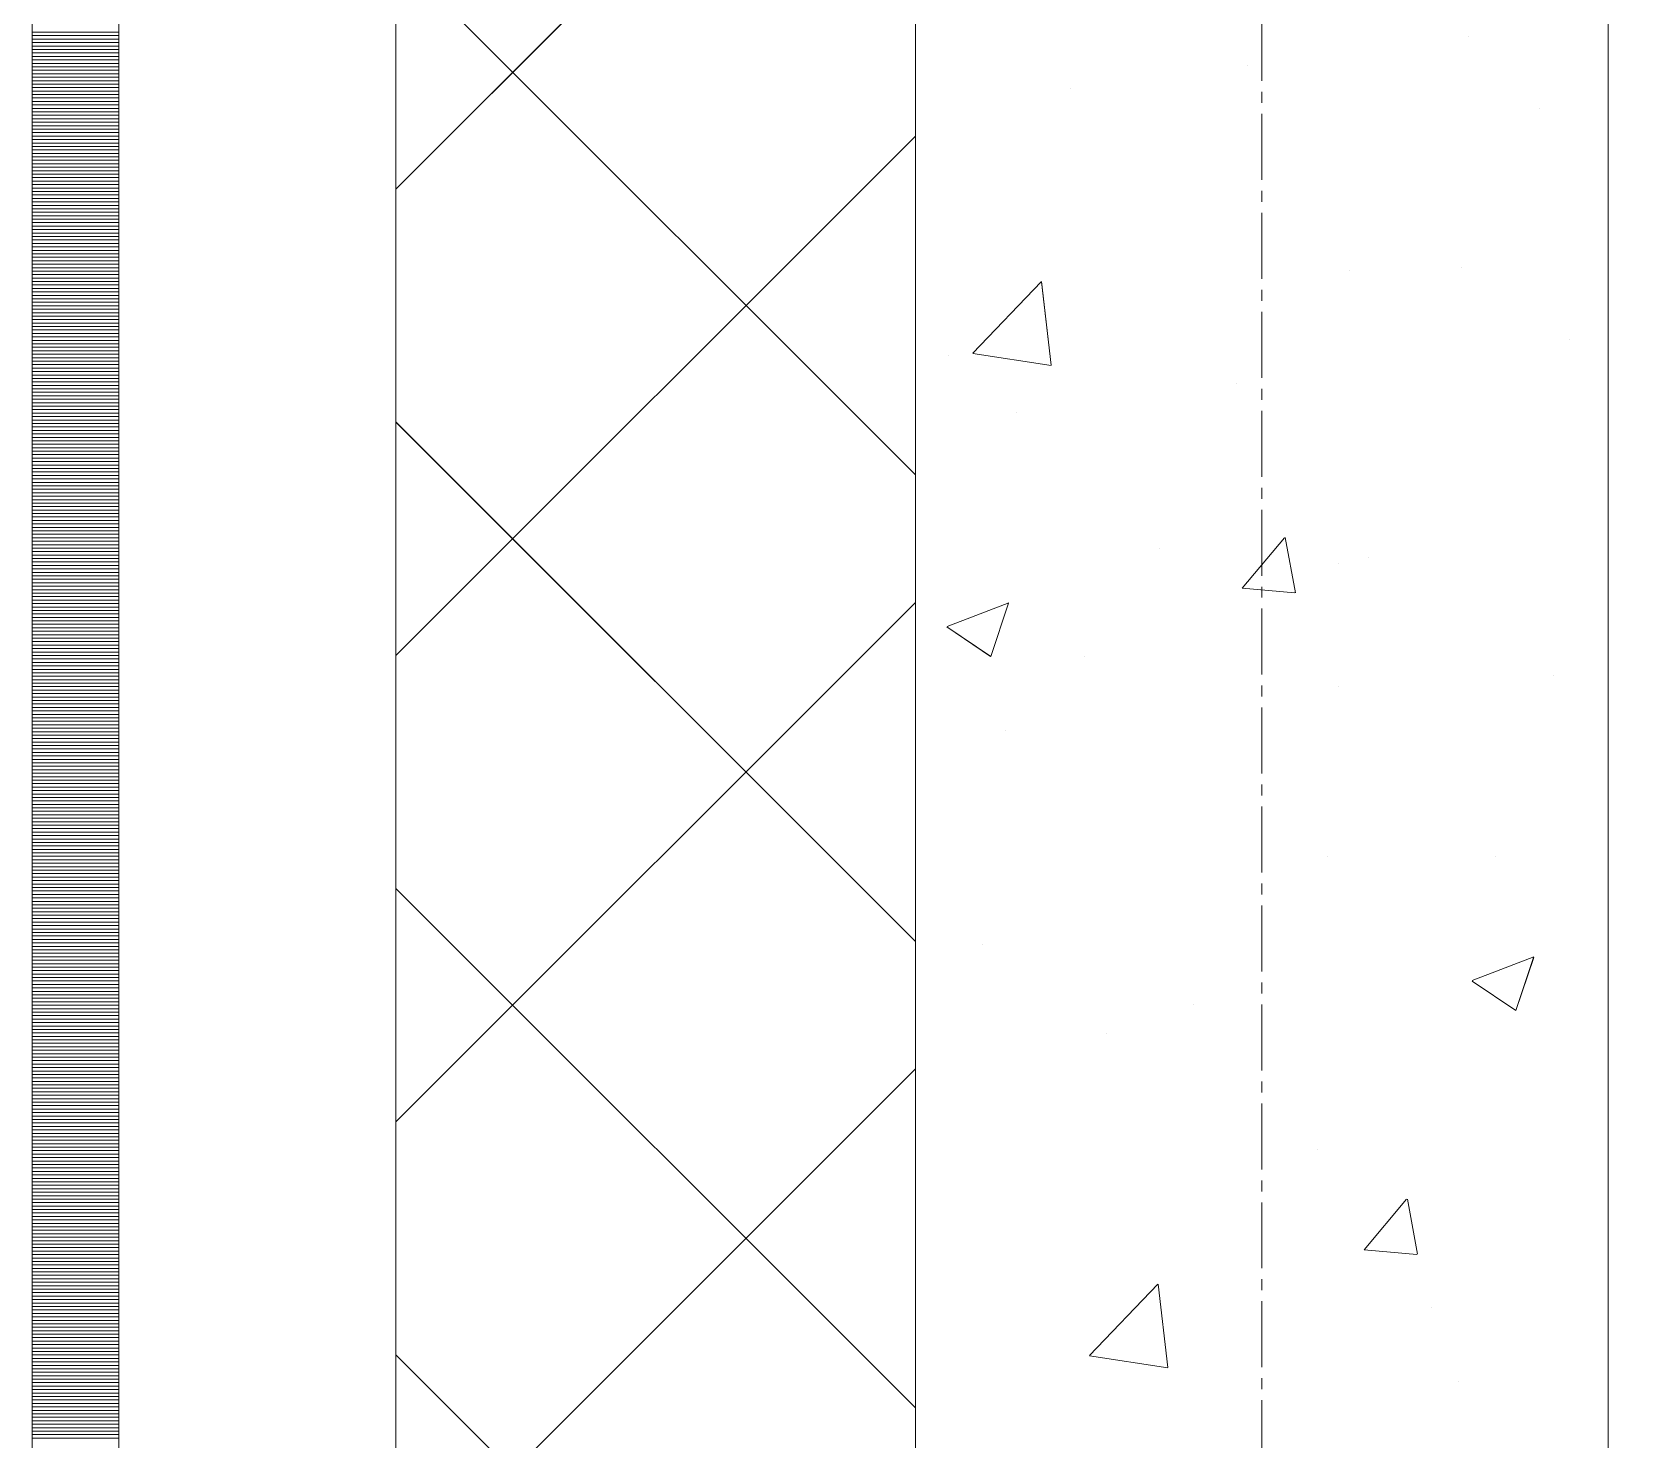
# Model space of a CAD drawing. Header units: millimetres. Extents: x 470010 to 1231400, y -134005 to 421770.
# Drawn here: x 672518.6 to 672983.6, y -42180 to -41773.5 of the extents above; entities that cross this region are included whole.
import ezdxf
from ezdxf.enums import TextEntityAlignment as Align

# ---------------------------------------------------------------- set-up
doc = ezdxf.new("R2010")
doc.units = ezdxf.units.MM
doc.linetypes.add('CENTER2', pattern=[28.575, 19.05, -3.175, 3.175, -3.175])
doc.linetypes.add('DASHED', pattern=[19.05, 12.7, -6.35])
doc.layers.get('Defpoints').update_dxf_attribs({"color": 140})
doc.layers.add('АР_Делит', color=120, linetype='Continuous', lineweight=0, plot=False)
for name, color, linetype, lineweight in [('АР_Стены ПЕНОблок', 52, 'Continuous', 20), ('АР_Тонкая', 254, 'Continuous', 5), ('АР_Утеплитель', 31, 'Continuous', 0), ('АР_Штриховка', 8, 'Continuous', 0)]:
    doc.layers.add(name, color=color, linetype=linetype, lineweight=lineweight)
doc.layers.add('РД_Оси_100', color=7, linetype='Continuous', lineweight=0, true_color=0x525252)
doc.styles.add('style1', font='ARIALN.TTF')

# ---------------------------------------------------------------- blocks, each defined once
blk = doc.blocks.new('СОШ_2200_АР_ОСИ_М100_28.05.24')
at = {"layer": 'АР_Делит', "color": 251, "linetype": 'DASHED', "true_color": 0x636466}
blk.add_lwpolyline([(114955, 135155), (114955, -355), (93595.036, -355), (93595.036, 13855), (94145, 13855), (94145, 68320), (66055, 68320), (66055, 13857.73), (83455, 13857.73), (83455, -355), (45245, -355), (45245, 13145), (44695, 13145), (44695, 26755), (45245, 26755), (45245, 68320), (20455, 68320), (20455, 26755), (27955, 26755), (27955, 13145), (-355, 13145), (-355, 100855)], dxfattribs=at)
at = {"layer": 'РД_Оси_100', "color": 251, "linetype": 'CENTER2', "true_color": 0x636466}
blk.add_line((0, -6155), (0, 139938.679), dxfattribs=at)
blk = doc.blocks.new('A$C9108343f')
at = {"layer": 'АР_Стены ПЕНОблок', "color": 18, "linetype": 'Continuous', "lineweight": 20, "true_color": 0x000000}
for p, q in [((7054.96, 97555), (7054.96, 21355)), ((7254.96, 21355), (7254.96, 97555))]:
    blk.add_line(p, q, dxfattribs=at)
at = {"layer": 'АР_Тонкая', "color": 18, "linetype": 'Continuous', "lineweight": 5, "true_color": 0x000000}
for p, q in [((6799.96, 97555), (6799.96, 21355)), ((6824.96, 97555), (6824.96, 21355)), ((6824.96, 21355), (6824.96, 97555)), ((6904.96, 21355), (6904.96, 97555))]:
    blk.add_line(p, q, dxfattribs=at)
at = {"layer": 'АР_Утеплитель', "color": 18, "linetype": 'Continuous', "lineweight": 0, "true_color": 0x000000}
for p, q in [((6904.96, 97555), (6904.96, 21355)), ((7054.96, 21355), (7054.96, 97555))]:
    blk.add_line(p, q, dxfattribs=at)
at = {"layer": 'АР_Штриховка', "color": 18, "linetype": 'Continuous', "lineweight": 0, "true_color": 0x000000}
for p, q in [((6904.96, 58547.45), (7054.96, 58697.45)), ((7054.96, 58464.89), (6904.96, 58614.89)), ((6799.96, 58592.75), (6824.96, 58592.75)), ((6799.96, 58591.75), (6824.96, 58591.75)), ((6799.96, 58590.75), (6824.96, 58590.75)), ((7054.97, 58592.15), (7054.97, 58592.15)), ((7214.52, 58591.53), (7214.52, 58591.53)), ((6799.96, 58589.75), (6824.96, 58589.75)), ((6799.96, 58588.75), (6824.96, 58588.75)), ((6799.96, 58587.75), (6824.96, 58587.75)), ((6799.96, 58586.75), (6824.96, 58586.75)), ((6799.96, 58585.75), (6824.96, 58585.75)), ((6799.96, 58584.75), (6824.96, 58584.75)), ((6799.96, 58583.75), (6824.96, 58583.75)), ((6799.96, 58582.75), (6824.96, 58582.75)), ((6799.96, 58581.75), (6824.96, 58581.75)), ((6799.96, 58580.75), (6824.96, 58580.75)), ((7150.93, 58583.16), (7150.93, 58583.16)), ((6799.96, 58579.75), (6824.96, 58579.75)), ((6799.96, 58578.75), (6824.96, 58578.75)), ((6799.96, 58577.75), (6824.96, 58577.75)), ((6799.96, 58576.75), (6824.96, 58576.75)), ((7099.64, 58576.47), (7099.64, 58576.47)), ((6799.96, 58575.75), (6824.96, 58575.75)), ((6799.96, 58574.75), (6824.96, 58574.75)), ((6799.96, 58573.75), (6824.96, 58573.75)), ((6799.96, 58572.75), (6824.96, 58572.75)), ((6799.96, 58571.75), (6824.96, 58571.75)), ((6799.96, 58570.75), (6824.96, 58570.75)), ((6799.96, 58569.75), (6824.96, 58569.75)), ((6799.96, 58568.75), (6824.96, 58568.75)), ((6799.96, 58567.75), (6824.96, 58567.75)), ((6799.96, 58566.75), (6824.96, 58566.75)), ((7235.23, 58570.74), (7235.23, 58570.74)), ((6799.96, 58565.75), (6824.96, 58565.75)), ((6799.96, 58564.75), (6824.96, 58564.75)), ((6799.96, 58563.75), (6824.96, 58563.75)), ((6799.96, 58562.75), (6824.96, 58562.75)), ((6904.96, 58412.75), (7054.96, 58562.75)), ((6799.96, 58561.75), (6824.96, 58561.75)), ((6799.96, 58560.75), (6824.96, 58560.75)), ((6799.96, 58559.75), (6824.96, 58559.75)), ((6799.96, 58558.75), (6824.96, 58558.75)), ((6799.96, 58557.75), (6824.96, 58557.75)), ((6799.96, 58556.75), (6824.96, 58556.75)), ((6799.96, 58555.75), (6824.96, 58555.75)), ((6799.96, 58554.75), (6824.96, 58554.75)), ((6799.96, 58553.75), (6824.96, 58553.75)), ((6799.96, 58552.75), (6824.96, 58552.75)), ((6799.96, 58551.75), (6824.96, 58551.75)), ((6799.96, 58550.75), (6824.96, 58550.75)), ((6799.96, 58549.75), (6824.96, 58549.75)), ((6799.96, 58548.75), (6824.96, 58548.75)), ((6799.96, 58547.75), (6824.96, 58547.75)), ((6799.96, 58546.75), (6824.96, 58546.75)), ((6799.96, 58545.75), (6824.96, 58545.75)), ((6799.96, 58544.75), (6824.96, 58544.75)), ((6799.96, 58543.75), (6824.96, 58543.75)), ((6799.96, 58542.75), (6824.96, 58542.75)), ((6799.96, 58541.75), (6824.96, 58541.75)), ((6799.96, 58540.75), (6824.96, 58540.75)), ((6799.96, 58539.75), (6824.96, 58539.75)), ((6799.96, 58538.75), (6824.96, 58538.75)), ((6799.96, 58537.75), (6824.96, 58537.75)), ((6799.96, 58536.75), (6824.96, 58536.75)), ((6799.96, 58535.75), (6824.96, 58535.75)), ((6799.96, 58534.75), (6824.96, 58534.75)), ((6799.96, 58533.75), (6824.96, 58533.75)), ((6799.96, 58532.75), (6824.96, 58532.75)), ((6799.96, 58531.75), (6824.96, 58531.75)), ((6799.96, 58530.75), (6824.96, 58530.75)), ((6799.96, 58529.75), (6824.96, 58529.75)), ((6799.96, 58528.75), (6824.96, 58528.75)), ((6799.96, 58527.75), (6824.96, 58527.75)), ((6799.96, 58526.75), (6824.96, 58526.75)), ((6799.96, 58525.75), (6824.96, 58525.75)), ((6799.96, 58524.75), (6824.96, 58524.75)), ((6799.96, 58523.75), (6824.96, 58523.75)), ((6799.96, 58522.75), (6824.96, 58522.75)), ((6799.96, 58521.75), (6824.96, 58521.75)), ((6799.96, 58520.75), (6824.96, 58520.75)), ((7071.51, 58500.08), (7091.29, 58520.7)), ((7094.16, 58496.58), (7091.35, 58520.71)), ((7180.17, 58523.85), (7180.17, 58523.85)), ((7212.61, 58524.71), (7212.61, 58524.71)), ((6799.96, 58519.75), (6824.96, 58519.75)), ((6799.96, 58518.75), (6824.96, 58518.75)), ((6799.96, 58517.75), (6824.96, 58517.75)), ((6799.96, 58516.75), (6824.96, 58516.75)), ((6799.96, 58515.75), (6824.96, 58515.75)), ((6799.96, 58514.75), (6824.96, 58514.75)), ((6799.96, 58513.75), (6824.96, 58513.75)), ((6799.96, 58512.75), (6824.96, 58512.75)), ((6799.96, 58511.75), (6824.96, 58511.75)), ((6799.96, 58510.75), (6824.96, 58510.75)), ((6799.96, 58509.75), (6824.96, 58509.75)), ((6799.96, 58508.75), (6824.96, 58508.75)), ((6799.96, 58507.75), (6824.96, 58507.75)), ((6799.96, 58506.75), (6824.96, 58506.75)), ((6799.96, 58505.75), (6824.96, 58505.75)), ((6799.96, 58504.75), (6824.96, 58504.75)), ((6799.96, 58503.75), (6824.96, 58503.75)), ((6799.96, 58502.75), (6824.96, 58502.75)), ((6799.96, 58501.75), (6824.96, 58501.75)), ((7243.89, 58504.01), (7243.89, 58504.01)), ((6799.96, 58500.75), (6824.96, 58500.75)), ((6799.96, 58499.75), (6824.96, 58499.75)), ((6799.96, 58498.75), (6824.96, 58498.75)), ((6799.96, 58497.75), (6824.96, 58497.75)), ((7064.48, 58499.28), (7064.48, 58499.28)), ((7071.55, 58499.98), (7094.14, 58496.48)), ((6799.96, 58496.75), (6824.96, 58496.75)), ((6799.96, 58495.75), (6824.96, 58495.75)), ((6799.96, 58494.75), (6824.96, 58494.75)), ((6799.96, 58493.75), (6824.96, 58493.75)), ((6799.96, 58492.75), (6824.96, 58492.75)), ((6799.96, 58491.75), (6824.96, 58491.75)), ((6799.96, 58490.75), (6824.96, 58490.75)), ((6799.96, 58489.75), (6824.96, 58489.75)), ((6799.96, 58488.75), (6824.96, 58488.75)), ((6799.96, 58487.75), (6824.96, 58487.75)), ((7147.7, 58491.35), (7147.7, 58491.35)), ((6799.96, 58486.75), (6824.96, 58486.75)), ((6799.96, 58485.75), (6824.96, 58485.75)), ((6799.96, 58484.75), (6824.96, 58484.75)), ((6799.96, 58483.75), (6824.96, 58483.75)), ((6799.96, 58482.75), (6824.96, 58482.75)), ((6799.96, 58481.75), (6824.96, 58481.75)), ((6799.96, 58480.75), (6824.96, 58480.75)), ((6799.96, 58479.75), (6824.96, 58479.75)), ((6799.96, 58478.75), (6824.96, 58478.75)), ((7054.96, 58330.18), (6904.96, 58480.18)), ((7084.11, 58482.98), (7084.11, 58482.98)), ((6799.96, 58477.75), (6824.96, 58477.75)), ((6799.96, 58476.75), (6824.96, 58476.75)), ((6799.96, 58475.75), (6824.96, 58475.75)), ((6799.96, 58474.75), (6824.96, 58474.75)), ((6799.96, 58473.75), (6824.96, 58473.75)), ((6799.96, 58472.75), (6824.96, 58472.75)), ((6799.96, 58471.75), (6824.96, 58471.75)), ((6799.96, 58470.75), (6824.96, 58470.75)), ((6799.96, 58469.75), (6824.96, 58469.75)), ((6799.96, 58468.75), (6824.96, 58468.75)), ((6799.96, 58467.75), (6824.96, 58467.75)), ((6799.96, 58466.75), (6824.96, 58466.75)), ((6799.96, 58465.75), (6824.96, 58465.75)), ((6799.96, 58464.75), (6824.96, 58464.75)), ((6799.96, 58463.75), (6824.96, 58463.75)), ((6799.96, 58462.75), (6824.96, 58462.75)), ((6799.96, 58461.75), (6824.96, 58461.75)), ((6799.96, 58460.75), (6824.96, 58460.75)), ((6799.96, 58459.75), (6824.96, 58459.75)), ((6799.96, 58458.75), (6824.96, 58458.75)), ((6799.96, 58457.75), (6824.96, 58457.75)), ((6799.96, 58456.75), (6824.96, 58456.75)), ((6799.96, 58455.75), (6824.96, 58455.75)), ((6799.96, 58454.75), (6824.96, 58454.75)), ((6799.96, 58453.75), (6824.96, 58453.75)), ((6799.96, 58452.75), (6824.96, 58452.75)), ((6799.96, 58451.75), (6824.96, 58451.75)), ((6799.96, 58450.75), (6824.96, 58450.75)), ((6799.96, 58449.75), (6824.96, 58449.75)), ((6799.96, 58448.75), (6824.96, 58448.75)), ((6799.96, 58447.75), (6824.96, 58447.75)), ((6799.96, 58446.75), (6824.96, 58446.75)), ((7149.29, 58432.17), (7161.54, 58446.76)), ((7164.69, 58430.88), (7161.75, 58446.8)), ((6799.96, 58445.75), (6824.96, 58445.75)), ((6799.96, 58444.75), (6824.96, 58444.75)), ((6799.96, 58443.75), (6824.96, 58443.75)), ((6799.96, 58442.75), (6824.96, 58442.75)), ((6799.96, 58441.75), (6824.96, 58441.75)), ((7125.34, 58443.51), (7125.34, 58443.51)), ((6799.96, 58440.75), (6824.96, 58440.75)), ((6799.96, 58439.75), (6824.96, 58439.75)), ((6799.96, 58438.75), (6824.96, 58438.75)), ((6799.96, 58437.75), (6824.96, 58437.75)), ((6799.96, 58436.75), (6824.96, 58436.75)), ((7177.09, 58439.3), (7177.09, 58439.3)), ((7185.76, 58440.95), (7185.76, 58440.95)), ((6799.96, 58435.75), (6824.96, 58435.75)), ((6799.96, 58434.75), (6824.96, 58434.75)), ((6799.96, 58433.75), (6824.96, 58433.75)), ((6799.96, 58432.75), (6824.96, 58432.75)), ((7149.29, 58432.16), (7164.47, 58430.84)), ((6799.96, 58431.75), (6824.96, 58431.75)), ((6799.96, 58430.75), (6824.96, 58430.75)), ((6799.96, 58429.75), (6824.96, 58429.75)), ((6799.96, 58428.75), (6824.96, 58428.75)), ((6799.96, 58427.75), (6824.96, 58427.75)), ((6904.96, 58278.05), (7054.96, 58428.05)), ((7064.11, 58421.15), (7081.89, 58427.98)), ((7076.69, 58412.48), (7081.84, 58427.83)), ((6799.96, 58426.75), (6824.96, 58426.75)), ((6799.96, 58425.75), (6824.96, 58425.75)), ((6799.96, 58424.75), (6824.96, 58424.75)), ((6799.96, 58423.75), (6824.96, 58423.75)), ((6799.96, 58422.75), (6824.96, 58422.75)), ((6799.96, 58421.75), (6824.96, 58421.75)), ((6799.96, 58420.75), (6824.96, 58420.75)), ((6799.96, 58419.75), (6824.96, 58419.75)), ((6799.96, 58418.75), (6824.96, 58418.75)), ((7064.04, 58421.01), (7076.68, 58412.49)), ((6799.96, 58417.75), (6824.96, 58417.75)), ((6799.96, 58416.75), (6824.96, 58416.75)), ((6799.96, 58415.75), (6824.96, 58415.75)), ((6799.96, 58414.75), (6824.96, 58414.75)), ((6799.96, 58413.75), (6824.96, 58413.75)), ((6799.96, 58412.75), (6824.96, 58412.75)), ((6799.96, 58411.75), (6824.96, 58411.75)), ((6799.96, 58410.75), (6824.96, 58410.75)), ((6799.96, 58409.75), (6824.96, 58409.75)), ((6799.96, 58408.75), (6824.96, 58408.75)), ((7103.73, 58412.56), (7103.73, 58412.56)), ((6799.96, 58407.75), (6824.96, 58407.75)), ((6799.96, 58406.75), (6824.96, 58406.75)), ((6799.96, 58405.75), (6824.96, 58405.75)), ((6799.96, 58404.75), (6824.96, 58404.75)), ((7239.32, 58406.83), (7239.32, 58406.83)), ((6799.96, 58403.75), (6824.96, 58403.75)), ((6799.96, 58402.75), (6824.96, 58402.75)), ((6799.96, 58401.75), (6824.96, 58401.75)), ((6799.96, 58400.75), (6824.96, 58400.75)), ((6799.96, 58399.75), (6824.96, 58399.75)), ((7177.07, 58403.83), (7177.07, 58403.83)), ((6799.96, 58398.75), (6824.96, 58398.75)), ((6799.96, 58397.75), (6824.96, 58397.75)), ((6799.96, 58396.75), (6824.96, 58396.75)), ((6799.96, 58395.75), (6824.96, 58395.75)), ((6799.96, 58394.75), (6824.96, 58394.75)), ((6799.96, 58393.75), (6824.96, 58393.75)), ((6799.96, 58392.75), (6824.96, 58392.75)), ((6799.96, 58391.75), (6824.96, 58391.75)), ((6799.96, 58390.75), (6824.96, 58390.75)), ((7080.88, 58391.17), (7080.88, 58391.17)), ((6799.96, 58389.75), (6824.96, 58389.75)), ((6799.96, 58388.75), (6824.96, 58388.75)), ((6799.96, 58387.75), (6824.96, 58387.75)), ((6799.96, 58386.75), (6824.96, 58386.75)), ((6799.96, 58385.75), (6824.96, 58385.75)), ((6799.96, 58384.75), (6824.96, 58384.75)), ((6799.96, 58383.75), (6824.96, 58383.75)), ((6799.96, 58382.75), (6824.96, 58382.75)), ((6799.96, 58381.75), (6824.96, 58381.75)), ((6799.96, 58380.75), (6824.96, 58380.75)), ((6799.96, 58379.75), (6824.96, 58379.75)), ((6799.96, 58378.75), (6824.96, 58378.75)), ((6799.96, 58377.75), (6824.96, 58377.75)), ((6799.96, 58376.75), (6824.96, 58376.75)), ((6799.96, 58375.75), (6824.96, 58375.75)), ((6799.96, 58374.75), (6824.96, 58374.75)), ((6799.96, 58373.75), (6824.96, 58373.75)), ((6799.96, 58372.75), (6824.96, 58372.75)), ((6799.96, 58371.75), (6824.96, 58371.75)), ((6799.96, 58370.75), (6824.96, 58370.75)), ((6799.96, 58369.75), (6824.96, 58369.75)), ((6799.96, 58368.75), (6824.96, 58368.75)), ((6799.96, 58367.75), (6824.96, 58367.75)), ((6799.96, 58366.75), (6824.96, 58366.75)), ((6799.96, 58365.75), (6824.96, 58365.75)), ((6799.96, 58364.75), (6824.96, 58364.75)), ((6799.96, 58363.75), (6824.96, 58363.75)), ((6799.96, 58362.75), (6824.96, 58362.75)), ((6799.96, 58361.75), (6824.96, 58361.75)), ((6799.96, 58360.75), (6824.96, 58360.75)), ((6799.96, 58359.75), (6824.96, 58359.75)), ((6799.96, 58358.75), (6824.96, 58358.75)), ((6799.96, 58357.75), (6824.96, 58357.75)), ((6799.96, 58356.75), (6824.96, 58356.75)), ((6799.96, 58355.75), (6824.96, 58355.75)), ((6799.96, 58354.75), (6824.96, 58354.75)), ((6799.96, 58353.75), (6824.96, 58353.75)), ((7174, 58354.74), (7174, 58354.74)), ((7222.35, 58354.62), (7222.35, 58354.62)), ((6799.96, 58352.75), (6824.96, 58352.75)), ((6799.96, 58351.75), (6824.96, 58351.75)), ((6799.96, 58350.75), (6824.96, 58350.75)), ((6799.96, 58349.75), (6824.96, 58349.75)), ((6799.96, 58348.75), (6824.96, 58348.75)), ((6799.96, 58347.75), (6824.96, 58347.75)), ((6799.96, 58346.75), (6824.96, 58346.75)), ((6799.96, 58345.75), (6824.96, 58345.75)), ((6799.96, 58344.75), (6824.96, 58344.75)), ((6799.96, 58343.75), (6824.96, 58343.75)), ((7054.96, 58195.48), (6904.96, 58345.48)), ((6799.96, 58342.75), (6824.96, 58342.75)), ((6799.96, 58341.75), (6824.96, 58341.75)), ((6799.96, 58340.75), (6824.96, 58340.75)), ((6799.96, 58339.75), (6824.96, 58339.75)), ((6799.96, 58338.75), (6824.96, 58338.75)), ((6799.96, 58337.75), (6824.96, 58337.75)), ((6799.96, 58336.75), (6824.96, 58336.75)), ((6799.96, 58335.75), (6824.96, 58335.75)), ((6799.96, 58334.75), (6824.96, 58334.75)), ((6799.96, 58333.75), (6824.96, 58333.75)), ((6799.96, 58332.75), (6824.96, 58332.75)), ((6799.96, 58331.75), (6824.96, 58331.75)), ((6799.96, 58330.75), (6824.96, 58330.75)), ((6799.96, 58329.75), (6824.96, 58329.75)), ((6799.96, 58328.75), (6824.96, 58328.75)), ((6799.96, 58327.75), (6824.96, 58327.75)), ((6799.96, 58326.75), (6824.96, 58326.75)), ((6799.96, 58325.75), (6824.96, 58325.75)), ((7074.22, 58329.19), (7074.22, 58329.19)), ((7215.72, 58318.88), (7233.51, 58325.71)), ((7228.3, 58310.22), (7233.45, 58325.56)), ((6799.96, 58324.75), (6824.96, 58324.75)), ((6799.96, 58323.75), (6824.96, 58323.75)), ((6799.96, 58322.75), (6824.96, 58322.75)), ((6799.96, 58321.75), (6824.96, 58321.75)), ((6799.96, 58320.75), (6824.96, 58320.75)), ((6799.96, 58319.75), (6824.96, 58319.75)), ((6799.96, 58318.75), (6824.96, 58318.75)), ((6799.96, 58317.75), (6824.96, 58317.75)), ((6799.96, 58316.75), (6824.96, 58316.75)), ((6799.96, 58315.75), (6824.96, 58315.75)), ((7215.66, 58318.74), (7228.29, 58310.22)), ((6799.96, 58314.75), (6824.96, 58314.75)), ((6799.96, 58313.75), (6824.96, 58313.75)), ((6799.96, 58312.75), (6824.96, 58312.75)), ((6799.96, 58311.75), (6824.96, 58311.75)), ((7135.23, 58311.84), (7135.23, 58311.84)), ((6799.96, 58310.75), (6824.96, 58310.75)), ((6799.96, 58309.75), (6824.96, 58309.75)), ((6799.96, 58308.75), (6824.96, 58308.75)), ((6799.96, 58307.75), (6824.96, 58307.75)), ((6799.96, 58306.75), (6824.96, 58306.75)), ((6799.96, 58305.75), (6824.96, 58305.75)), ((6799.96, 58304.75), (6824.96, 58304.75)), ((6799.96, 58303.75), (6824.96, 58303.75)), ((6799.96, 58302.75), (6824.96, 58302.75)), ((6799.96, 58301.75), (6824.96, 58301.75)), ((7110.25, 58303.65), (7110.25, 58303.65)), ((6799.96, 58300.75), (6824.96, 58300.75)), ((6799.96, 58299.75), (6824.96, 58299.75)), ((6799.96, 58298.75), (6824.96, 58298.75)), ((6799.96, 58297.75), (6824.96, 58297.75)), ((6799.96, 58296.75), (6824.96, 58296.75)), ((6799.96, 58295.75), (6824.96, 58295.75)), ((6799.96, 58294.75), (6824.96, 58294.75)), ((6799.96, 58293.75), (6824.96, 58293.75)), ((6799.96, 58292.75), (6824.96, 58292.75)), ((6904.96, 58143.34), (7054.96, 58293.34)), ((6799.96, 58291.75), (6824.96, 58291.75)), ((6799.96, 58290.75), (6824.96, 58290.75)), ((6799.96, 58289.75), (6824.96, 58289.75)), ((6799.96, 58288.75), (6824.96, 58288.75)), ((6799.96, 58287.75), (6824.96, 58287.75)), ((6799.96, 58286.75), (6824.96, 58286.75)), ((6799.96, 58285.75), (6824.96, 58285.75)), ((6799.96, 58284.75), (6824.96, 58284.75)), ((6799.96, 58283.75), (6824.96, 58283.75)), ((6799.96, 58282.75), (6824.96, 58282.75)), ((6799.96, 58281.75), (6824.96, 58281.75)), ((6799.96, 58280.75), (6824.96, 58280.75)), ((6799.96, 58279.75), (6824.96, 58279.75)), ((6799.96, 58278.75), (6824.96, 58278.75)), ((6799.96, 58277.75), (6824.96, 58277.75)), ((6799.96, 58276.75), (6824.96, 58276.75)), ((6799.96, 58275.75), (6824.96, 58275.75)), ((6799.96, 58274.75), (6824.96, 58274.75)), ((6799.96, 58273.75), (6824.96, 58273.75)), ((6799.96, 58272.75), (6824.96, 58272.75)), ((6799.96, 58271.75), (6824.96, 58271.75)), ((6799.96, 58270.75), (6824.96, 58270.75)), ((6799.96, 58269.75), (6824.96, 58269.75)), ((7170.91, 58270.19), (7170.91, 58270.19)), ((6799.96, 58268.75), (6824.96, 58268.75)), ((6799.96, 58267.75), (6824.96, 58267.75)), ((6799.96, 58266.75), (6824.96, 58266.75)), ((6799.96, 58265.75), (6824.96, 58265.75)), ((6799.96, 58264.75), (6824.96, 58264.75)), ((6799.96, 58263.75), (6824.96, 58263.75)), ((6799.96, 58262.75), (6824.96, 58262.75)), ((6799.96, 58261.75), (6824.96, 58261.75)), ((6799.96, 58260.75), (6824.96, 58260.75)), ((6799.96, 58259.75), (6824.96, 58259.75)), ((6799.96, 58258.75), (6824.96, 58258.75)), ((6799.96, 58257.75), (6824.96, 58257.75)), ((6799.96, 58256.75), (6824.96, 58256.75)), ((6799.96, 58255.75), (6824.96, 58255.75)), ((7184.53, 58241.11), (7196.78, 58255.71)), ((7199.93, 58239.82), (7196.99, 58255.74)), ((6799.96, 58254.75), (6824.96, 58254.75)), ((6799.96, 58253.75), (6824.96, 58253.75)), ((6799.96, 58252.75), (6824.96, 58252.75)), ((6799.96, 58251.75), (6824.96, 58251.75)), ((6799.96, 58250.75), (6824.96, 58250.75)), ((6799.96, 58249.75), (6824.96, 58249.75)), ((6799.96, 58248.75), (6824.96, 58248.75)), ((6799.96, 58247.75), (6824.96, 58247.75)), ((6799.96, 58246.75), (6824.96, 58246.75)), ((6799.96, 58245.75), (6824.96, 58245.75)), ((6799.96, 58244.75), (6824.96, 58244.75)), ((6799.96, 58243.75), (6824.96, 58243.75)), ((6799.96, 58242.75), (6824.96, 58242.75)), ((6799.96, 58241.75), (6824.96, 58241.75)), ((6799.96, 58240.75), (6824.96, 58240.75)), ((6799.96, 58239.75), (6824.96, 58239.75)), ((6799.96, 58238.75), (6824.96, 58238.75)), ((6799.96, 58237.75), (6824.96, 58237.75)), ((6799.96, 58236.75), (6824.96, 58236.75)), ((7184.53, 58241.11), (7199.72, 58239.78)), ((6799.96, 58235.75), (6824.96, 58235.75)), ((6799.96, 58234.75), (6824.96, 58234.75)), ((6799.96, 58233.75), (6824.96, 58233.75)), ((6799.96, 58232.75), (6824.96, 58232.75)), ((6799.96, 58231.75), (6824.96, 58231.75)), ((6799.96, 58230.75), (6824.96, 58230.75)), ((6799.96, 58229.75), (6824.96, 58229.75)), ((6799.96, 58228.75), (6824.96, 58228.75)), ((6799.96, 58227.75), (6824.96, 58227.75)), ((7105.18, 58210.61), (7124.96, 58231.23)), ((7127.83, 58207.11), (7125.03, 58231.24)), ((6799.96, 58226.75), (6824.96, 58226.75)), ((6799.96, 58225.75), (6824.96, 58225.75)), ((6799.96, 58224.75), (6824.96, 58224.75)), ((6799.96, 58223.75), (6824.96, 58223.75)), ((6799.96, 58222.75), (6824.96, 58222.75)), ((7203.85, 58224.59), (7203.85, 58224.59)), ((6799.96, 58221.75), (6824.96, 58221.75)), ((6799.96, 58220.75), (6824.96, 58220.75)), ((6799.96, 58219.75), (6824.96, 58219.75)), ((6799.96, 58218.75), (6824.96, 58218.75)), ((6799.96, 58217.75), (6824.96, 58217.75)), ((6799.96, 58216.75), (6824.96, 58216.75)), ((6799.96, 58215.75), (6824.96, 58215.75)), ((6799.96, 58214.75), (6824.96, 58214.75)), ((6799.96, 58213.75), (6824.96, 58213.75)), ((6799.96, 58212.75), (6824.96, 58212.75)), ((6799.96, 58211.75), (6824.96, 58211.75)), ((6799.96, 58210.75), (6824.96, 58210.75)), ((6799.96, 58209.75), (6824.96, 58209.75)), ((6799.96, 58208.75), (6824.96, 58208.75)), ((7054.96, 58060.77), (6904.96, 58210.77)), ((7105.23, 58210.51), (7127.82, 58207.01)), ((6799.96, 58207.75), (6824.96, 58207.75)), ((6799.96, 58206.75), (6824.96, 58206.75)), ((6799.96, 58205.75), (6824.96, 58205.75)), ((6799.96, 58204.75), (6824.96, 58204.75)), ((6799.96, 58203.75), (6824.96, 58203.75)), ((6799.96, 58202.75), (6824.96, 58202.75)), ((6799.96, 58201.75), (6824.96, 58201.75)), ((6799.96, 58200.75), (6824.96, 58200.75)), ((6799.96, 58199.75), (6824.96, 58199.75)), ((7211.86, 58203.07), (7211.86, 58203.07)), ((6799.96, 58198.75), (6824.96, 58198.75)), ((6799.96, 58197.75), (6824.96, 58197.75)), ((6799.96, 58196.75), (6824.96, 58196.75)), ((6799.96, 58195.75), (6824.96, 58195.75)), ((6799.96, 58194.75), (6824.96, 58194.75)), ((6799.96, 58193.75), (6824.96, 58193.75)), ((6799.96, 58192.75), (6824.96, 58192.75)), ((6799.96, 58191.75), (6824.96, 58191.75)), ((6799.96, 58190.75), (6824.96, 58190.75)), ((6799.96, 58189.75), (6824.96, 58189.75)), ((6799.96, 58188.75), (6824.96, 58188.75)), ((6799.96, 58187.75), (6824.96, 58187.75)), ((6799.96, 58186.75), (6824.96, 58186.75))]:
    blk.add_line(p, q, dxfattribs=at)
at = {"layer": 'РД_Оси_100'}
blk.add_blockref('СОШ_2200_АР_ОСИ_М100_28.05.24', (7154.96, 6755), dxfattribs=at)
at = {"layer": 'Defpoints', "color": 18, "true_color": 0x000000, "style": 'style1'}
for p in [(143949.34, 316089.12), (143974.98, 281639.5), (143890.4, 273244.71), (143839.99, 264276.81), (143967.75, 254892.38), (12251.96, 104178.14), (12382.58, 96023.14)]:
    blk.add_attdef('АР-ПОМЕЩЕНИЕ:НАИМЕНОВАНИЕ', text='', height=100, dxfattribs=at).set_placement(p, align=Align.MIDDLE)
at = {"layer": 'Defpoints', "color": 18, "true_color": 0x000000, "style": 'style1', "flags": 8}
for p in [(143951.3, 279099.09), (143848.34, 269251.11), (143875.33, 260094.25), (144049.74, 250824.7), (163419.28, 238153.36), (155897.46, 237965.97), (183037.2, 237965.97), (143342.94, 237876.19)]:
    blk.add_attdef('АР-ПОМЕЩЕНИЕ:НАИМЕНОВАНИЕ', text='', height=100, dxfattribs=at).set_placement(p, align=Align.MIDDLE)

msp = doc.modelspace()

# ---------------------------------------------------------------- linework, layer by layer
at = {"layer": 'АР_Стены ПЕНОблок', "color": 18, "linetype": 'Continuous', "lineweight": 20, "true_color": 0x000000}
for p, q in [((672773.57, -2811.242), (672773.57, -79011.242)), ((672973.57, -79011.242), (672973.57, -2811.242))]:
    msp.add_line(p, q, dxfattribs=at)
at = {"layer": 'АР_Тонкая', "color": 18, "linetype": 'Continuous', "lineweight": 5, "true_color": 0x000000}
for p, q in [((672518.57, -2811.242), (672518.57, -79011.242)), ((672543.57, -2811.242), (672543.57, -79011.242)), ((672543.57, -79011.242), (672543.57, -2811.242)), ((672623.57, -79011.242), (672623.57, -2811.242))]:
    msp.add_line(p, q, dxfattribs=at)
at = {"layer": 'АР_Утеплитель', "color": 18, "linetype": 'Continuous', "lineweight": 0, "true_color": 0x000000}
for p, q in [((672623.57, -2811.242), (672623.57, -79011.242)), ((672773.57, -79011.242), (672773.57, -2811.242))]:
    msp.add_line(p, q, dxfattribs=at)
at = {"layer": 'АР_Штриховка', "color": 18, "linetype": 'Continuous', "lineweight": 0, "true_color": 0x000000}
for p, q in [((672623.57, -41818.789), (672773.57, -41668.789)), ((672773.57, -41901.356), (672623.57, -41751.356)), ((672518.57, -41774.492), (672543.57, -41774.492)), ((672518.57, -41775.492), (672543.57, -41775.492)), ((672518.57, -41776.492), (672543.57, -41776.492)), ((672518.57, -41777.492), (672543.57, -41777.492)), ((672518.57, -41778.492), (672543.57, -41778.492)), ((672518.57, -41779.492), (672543.57, -41779.492)), ((672518.57, -41780.492), (672543.57, -41780.492)), ((672518.57, -41781.492), (672543.57, -41781.492)), ((672518.57, -41782.492), (672543.57, -41782.492)), ((672518.57, -41783.492), (672543.57, -41783.492)), ((672518.57, -41784.492), (672543.57, -41784.492)), ((672518.57, -41785.492), (672543.57, -41785.492)), ((672518.57, -41786.492), (672543.57, -41786.492)), ((672518.57, -41787.492), (672543.57, -41787.492)), ((672518.57, -41788.492), (672543.57, -41788.492)), ((672518.57, -41789.492), (672543.57, -41789.492)), ((672518.57, -41790.492), (672543.57, -41790.492)), ((672518.57, -41791.492), (672543.57, -41791.492)), ((672518.57, -41792.492), (672543.57, -41792.492)), ((672518.57, -41793.492), (672543.57, -41793.492)), ((672518.57, -41794.492), (672543.57, -41794.492)), ((672518.57, -41795.492), (672543.57, -41795.492)), ((672518.57, -41796.492), (672543.57, -41796.492)), ((672518.57, -41797.492), (672543.57, -41797.492)), ((672518.57, -41798.492), (672543.57, -41798.492)), ((672518.57, -41799.492), (672543.57, -41799.492)), ((672518.57, -41800.492), (672543.57, -41800.492)), ((672518.57, -41801.492), (672543.57, -41801.492)), ((672518.57, -41802.492), (672543.57, -41802.492)), ((672518.57, -41803.492), (672543.57, -41803.492)), ((672623.57, -41953.493), (672773.57, -41803.493)), ((672518.57, -41804.492), (672543.57, -41804.492)), ((672518.57, -41805.492), (672543.57, -41805.492)), ((672518.57, -41806.492), (672543.57, -41806.492)), ((672518.57, -41807.492), (672543.57, -41807.492)), ((672518.57, -41808.492), (672543.57, -41808.492)), ((672518.57, -41809.492), (672543.57, -41809.492)), ((672518.57, -41810.492), (672543.57, -41810.492)), ((672518.57, -41811.492), (672543.57, -41811.492)), ((672518.57, -41812.492), (672543.57, -41812.492)), ((672518.57, -41813.492), (672543.57, -41813.492)), ((672518.57, -41814.492), (672543.57, -41814.492)), ((672518.57, -41815.492), (672543.57, -41815.492)), ((672518.57, -41816.492), (672543.57, -41816.492)), ((672518.57, -41817.492), (672543.57, -41817.492)), ((672518.57, -41818.492), (672543.57, -41818.492)), ((672518.57, -41819.492), (672543.57, -41819.492)), ((672518.57, -41820.492), (672543.57, -41820.492)), ((672518.57, -41821.492), (672543.57, -41821.492)), ((672518.57, -41822.492), (672543.57, -41822.492)), ((672518.57, -41823.492), (672543.57, -41823.492)), ((672518.57, -41824.492), (672543.57, -41824.492)), ((672518.57, -41825.492), (672543.57, -41825.492)), ((672518.57, -41826.492), (672543.57, -41826.492)), ((672518.57, -41827.492), (672543.57, -41827.492)), ((672518.57, -41828.492), (672543.57, -41828.492)), ((672518.57, -41829.492), (672543.57, -41829.492)), ((672518.57, -41830.492), (672543.57, -41830.492)), ((672518.57, -41831.492), (672543.57, -41831.492)), ((672518.57, -41832.492), (672543.57, -41832.492)), ((672518.57, -41833.492), (672543.57, -41833.492)), ((672518.57, -41834.492), (672543.57, -41834.492)), ((672518.57, -41835.492), (672543.57, -41835.492)), ((672518.57, -41836.492), (672543.57, -41836.492)), ((672518.57, -41837.492), (672543.57, -41837.492)), ((672518.57, -41838.492), (672543.57, -41838.492)), ((672518.57, -41839.492), (672543.57, -41839.492)), ((672518.57, -41840.492), (672543.57, -41840.492)), ((672518.57, -41841.492), (672543.57, -41841.492)), ((672518.57, -41842.492), (672543.57, -41842.492)), ((672518.57, -41843.492), (672543.57, -41843.492)), ((672518.57, -41844.492), (672543.57, -41844.492)), ((672518.57, -41845.492), (672543.57, -41845.492)), ((672518.57, -41846.492), (672543.57, -41846.492)), ((672518.57, -41847.492), (672543.57, -41847.492)), ((672518.57, -41848.492), (672543.57, -41848.492)), ((672518.57, -41849.492), (672543.57, -41849.492)), ((672790.118, -41866.163), (672809.901, -41845.544)), ((672812.77, -41869.659), (672809.963, -41845.537)), ((672518.57, -41850.492), (672543.57, -41850.492)), ((672518.57, -41851.492), (672543.57, -41851.492)), ((672518.57, -41852.492), (672543.57, -41852.492)), ((672518.57, -41853.492), (672543.57, -41853.492)), ((672518.57, -41854.492), (672543.57, -41854.492)), ((672518.57, -41855.492), (672543.57, -41855.492)), ((672518.57, -41856.492), (672543.57, -41856.492)), ((672518.57, -41857.492), (672543.57, -41857.492)), ((672518.57, -41858.492), (672543.57, -41858.492)), ((672518.57, -41859.492), (672543.57, -41859.492)), ((672518.57, -41860.492), (672543.57, -41860.492)), ((672518.57, -41861.492), (672543.57, -41861.492)), ((672518.57, -41862.492), (672543.57, -41862.492)), ((672518.57, -41863.492), (672543.57, -41863.492)), ((672518.57, -41864.492), (672543.57, -41864.492)), ((672518.57, -41865.492), (672543.57, -41865.492)), ((672518.57, -41866.492), (672543.57, -41866.492)), ((672518.57, -41867.492), (672543.57, -41867.492)), ((672518.57, -41868.492), (672543.57, -41868.492)), ((672790.164, -41866.26), (672812.753, -41869.764)), ((672518.57, -41869.492), (672543.57, -41869.492)), ((672518.57, -41870.492), (672543.57, -41870.492)), ((672518.57, -41871.492), (672543.57, -41871.492)), ((672518.57, -41872.492), (672543.57, -41872.492)), ((672518.57, -41873.492), (672543.57, -41873.492)), ((672518.57, -41874.492), (672543.57, -41874.492)), ((672518.57, -41875.492), (672543.57, -41875.492)), ((672518.57, -41876.492), (672543.57, -41876.492)), ((672518.57, -41877.492), (672543.57, -41877.492)), ((672518.57, -41878.492), (672543.57, -41878.492)), ((672518.57, -41879.492), (672543.57, -41879.492)), ((672518.57, -41880.492), (672543.57, -41880.492)), ((672518.57, -41881.492), (672543.57, -41881.492)), ((672518.57, -41882.492), (672543.57, -41882.492)), ((672518.57, -41883.492), (672543.57, -41883.492)), ((672518.57, -41884.492), (672543.57, -41884.492)), ((672518.57, -41885.492), (672543.57, -41885.492)), ((672518.57, -41886.492), (672543.57, -41886.492)), ((672773.57, -42036.06), (672623.57, -41886.06)), ((672518.57, -41887.492), (672543.57, -41887.492)), ((672518.57, -41888.492), (672543.57, -41888.492)), ((672518.57, -41889.492), (672543.57, -41889.492)), ((672518.57, -41890.492), (672543.57, -41890.492)), ((672518.57, -41891.492), (672543.57, -41891.492)), ((672518.57, -41892.492), (672543.57, -41892.492)), ((672518.57, -41893.492), (672543.57, -41893.492)), ((672518.57, -41894.492), (672543.57, -41894.492)), ((672518.57, -41895.492), (672543.57, -41895.492)), ((672518.57, -41896.492), (672543.57, -41896.492)), ((672518.57, -41897.492), (672543.57, -41897.492)), ((672518.57, -41898.492), (672543.57, -41898.492)), ((672518.57, -41899.492), (672543.57, -41899.492)), ((672518.57, -41900.492), (672543.57, -41900.492)), ((672518.57, -41901.492), (672543.57, -41901.492)), ((672518.57, -41902.492), (672543.57, -41902.492)), ((672518.57, -41903.492), (672543.57, -41903.492)), ((672518.57, -41904.492), (672543.57, -41904.492)), ((672518.57, -41905.492), (672543.57, -41905.492)), ((672518.57, -41906.492), (672543.57, -41906.492)), ((672518.57, -41907.492), (672543.57, -41907.492)), ((672518.57, -41908.492), (672543.57, -41908.492)), ((672518.57, -41909.492), (672543.57, -41909.492)), ((672518.57, -41910.492), (672543.57, -41910.492)), ((672518.57, -41911.492), (672543.57, -41911.492)), ((672518.57, -41912.492), (672543.57, -41912.492)), ((672518.57, -41913.492), (672543.57, -41913.492)), ((672518.57, -41914.492), (672543.57, -41914.492)), ((672518.57, -41915.492), (672543.57, -41915.492)), ((672518.57, -41916.492), (672543.57, -41916.492)), ((672518.57, -41917.492), (672543.57, -41917.492)), ((672518.57, -41918.492), (672543.57, -41918.492)), ((672518.57, -41919.492), (672543.57, -41919.492)), ((672867.903, -41934.073), (672880.148, -41919.48)), ((672883.3, -41935.366), (672880.363, -41919.445)), ((672518.57, -41920.492), (672543.57, -41920.492)), ((672518.57, -41921.492), (672543.57, -41921.492)), ((672518.57, -41922.492), (672543.57, -41922.492)), ((672518.57, -41923.492), (672543.57, -41923.492)), ((672518.57, -41924.492), (672543.57, -41924.492)), ((672518.57, -41925.492), (672543.57, -41925.492)), ((672518.57, -41926.492), (672543.57, -41926.492)), ((672518.57, -41927.492), (672543.57, -41927.492)), ((672518.57, -41928.492), (672543.57, -41928.492)), ((672518.57, -41929.492), (672543.57, -41929.492)), ((672518.57, -41930.492), (672543.57, -41930.492)), ((672518.57, -41931.492), (672543.57, -41931.492)), ((672518.57, -41932.492), (672543.57, -41932.492)), ((672518.57, -41933.492), (672543.57, -41933.492)), ((672518.57, -41934.492), (672543.57, -41934.492)), ((672518.57, -41935.492), (672543.57, -41935.492)), ((672518.57, -41936.492), (672543.57, -41936.492)), ((672518.57, -41937.492), (672543.57, -41937.492)), ((672623.57, -42088.197), (672773.57, -41938.197)), ((672782.719, -41945.092), (672800.504, -41938.265)), ((672867.903, -41934.078), (672883.085, -41935.406)), ((672518.57, -41938.492), (672543.57, -41938.492)), ((672518.57, -41939.492), (672543.57, -41939.492)), ((672518.57, -41940.492), (672543.57, -41940.492)), ((672518.57, -41941.492), (672543.57, -41941.492)), ((672518.57, -41942.492), (672543.57, -41942.492)), ((672795.302, -41953.761), (672800.452, -41938.412)), ((672518.57, -41943.492), (672543.57, -41943.492)), ((672518.57, -41944.492), (672543.57, -41944.492)), ((672518.57, -41945.492), (672543.57, -41945.492)), ((672518.57, -41946.492), (672543.57, -41946.492)), ((672518.57, -41947.492), (672543.57, -41947.492)), ((672782.654, -41945.235), (672795.289, -41953.757)), ((672518.57, -41948.492), (672543.57, -41948.492)), ((672518.57, -41949.492), (672543.57, -41949.492)), ((672518.57, -41950.492), (672543.57, -41950.492)), ((672518.57, -41951.492), (672543.57, -41951.492)), ((672518.57, -41952.492), (672543.57, -41952.492)), ((672518.57, -41953.492), (672543.57, -41953.492)), ((672518.57, -41954.492), (672543.57, -41954.492)), ((672518.57, -41955.492), (672543.57, -41955.492)), ((672518.57, -41956.492), (672543.57, -41956.492)), ((672518.57, -41957.492), (672543.57, -41957.492)), ((672518.57, -41958.492), (672543.57, -41958.492)), ((672518.57, -41959.492), (672543.57, -41959.492)), ((672518.57, -41960.492), (672543.57, -41960.492)), ((672518.57, -41961.492), (672543.57, -41961.492)), ((672518.57, -41962.492), (672543.57, -41962.492)), ((672518.57, -41963.492), (672543.57, -41963.492)), ((672518.57, -41964.492), (672543.57, -41964.492)), ((672518.57, -41965.492), (672543.57, -41965.492)), ((672518.57, -41966.492), (672543.57, -41966.492)), ((672518.57, -41967.492), (672543.57, -41967.492)), ((672518.57, -41968.492), (672543.57, -41968.492)), ((672518.57, -41969.492), (672543.57, -41969.492)), ((672518.57, -41970.492), (672543.57, -41970.492)), ((672518.57, -41971.492), (672543.57, -41971.492)), ((672518.57, -41972.492), (672543.57, -41972.492)), ((672518.57, -41973.492), (672543.57, -41973.492)), ((672518.57, -41974.492), (672543.57, -41974.492)), ((672518.57, -41975.492), (672543.57, -41975.492)), ((672518.57, -41976.492), (672543.57, -41976.492)), ((672518.57, -41977.492), (672543.57, -41977.492)), ((672518.57, -41978.492), (672543.57, -41978.492)), ((672518.57, -41979.492), (672543.57, -41979.492)), ((672518.57, -41980.492), (672543.57, -41980.492)), ((672518.57, -41981.492), (672543.57, -41981.492)), ((672518.57, -41982.492), (672543.57, -41982.492)), ((672518.57, -41983.492), (672543.57, -41983.492)), ((672518.57, -41984.492), (672543.57, -41984.492)), ((672518.57, -41985.492), (672543.57, -41985.492)), ((672518.57, -41986.492), (672543.57, -41986.492)), ((672518.57, -41987.492), (672543.57, -41987.492)), ((672518.57, -41988.492), (672543.57, -41988.492)), ((672518.57, -41989.492), (672543.57, -41989.492)), ((672518.57, -41990.492), (672543.57, -41990.492)), ((672518.57, -41991.492), (672543.57, -41991.492)), ((672518.57, -41992.492), (672543.57, -41992.492)), ((672518.57, -41993.492), (672543.57, -41993.492)), ((672518.57, -41994.492), (672543.57, -41994.492)), ((672518.57, -41995.492), (672543.57, -41995.492)), ((672518.57, -41996.492), (672543.57, -41996.492)), ((672518.57, -41997.492), (672543.57, -41997.492)), ((672518.57, -41998.492), (672543.57, -41998.492)), ((672518.57, -41999.492), (672543.57, -41999.492)), ((672518.57, -42000.492), (672543.57, -42000.492)), ((672518.57, -42001.492), (672543.57, -42001.492)), ((672518.57, -42002.492), (672543.57, -42002.492)), ((672518.57, -42003.492), (672543.57, -42003.492)), ((672518.57, -42004.492), (672543.57, -42004.492)), ((672518.57, -42005.492), (672543.57, -42005.492)), ((672518.57, -42006.492), (672543.57, -42006.492)), ((672518.57, -42007.492), (672543.57, -42007.492)), ((672518.57, -42008.492), (672543.57, -42008.492)), ((672518.57, -42009.492), (672543.57, -42009.492)), ((672518.57, -42010.492), (672543.57, -42010.492)), ((672518.57, -42011.492), (672543.57, -42011.492)), ((672518.57, -42012.492), (672543.57, -42012.492)), ((672518.57, -42013.492), (672543.57, -42013.492)), ((672518.57, -42014.492), (672543.57, -42014.492)), ((672518.57, -42015.492), (672543.57, -42015.492)), ((672518.57, -42016.492), (672543.57, -42016.492)), ((672518.57, -42017.492), (672543.57, -42017.492)), ((672518.57, -42018.492), (672543.57, -42018.492)), ((672518.57, -42019.492), (672543.57, -42019.492)), ((672518.57, -42020.492), (672543.57, -42020.492)), ((672518.57, -42021.492), (672543.57, -42021.492)), ((672773.57, -42170.764), (672623.57, -42020.764)), ((672518.57, -42022.492), (672543.57, -42022.492)), ((672518.57, -42023.492), (672543.57, -42023.492)), ((672518.57, -42024.492), (672543.57, -42024.492)), ((672518.57, -42025.492), (672543.57, -42025.492)), ((672518.57, -42026.492), (672543.57, -42026.492)), ((672518.57, -42027.492), (672543.57, -42027.492)), ((672518.57, -42028.492), (672543.57, -42028.492)), ((672518.57, -42029.492), (672543.57, -42029.492)), ((672518.57, -42030.492), (672543.57, -42030.492)), ((672518.57, -42031.492), (672543.57, -42031.492)), ((672518.57, -42032.492), (672543.57, -42032.492)), ((672518.57, -42033.492), (672543.57, -42033.492)), ((672518.57, -42034.492), (672543.57, -42034.492)), ((672518.57, -42035.492), (672543.57, -42035.492)), ((672518.57, -42036.492), (672543.57, -42036.492)), ((672518.57, -42037.492), (672543.57, -42037.492)), ((672518.57, -42038.492), (672543.57, -42038.492)), ((672518.57, -42039.492), (672543.57, -42039.492)), ((672518.57, -42040.492), (672543.57, -42040.492)), ((672934.333, -42047.358), (672952.118, -42040.531)), ((672518.57, -42041.492), (672543.57, -42041.492)), ((672518.57, -42042.492), (672543.57, -42042.492)), ((672518.57, -42043.492), (672543.57, -42043.492)), ((672518.57, -42044.492), (672543.57, -42044.492)), ((672946.917, -42056.027), (672952.067, -42040.678)), ((672518.57, -42045.492), (672543.57, -42045.492)), ((672518.57, -42046.492), (672543.57, -42046.492)), ((672518.57, -42047.492), (672543.57, -42047.492)), ((672518.57, -42048.492), (672543.57, -42048.492)), ((672518.57, -42049.492), (672543.57, -42049.492)), ((672934.269, -42047.5), (672946.903, -42056.022)), ((672518.57, -42050.492), (672543.57, -42050.492)), ((672518.57, -42051.492), (672543.57, -42051.492)), ((672518.57, -42052.492), (672543.57, -42052.492)), ((672518.57, -42053.492), (672543.57, -42053.492)), ((672518.57, -42054.492), (672543.57, -42054.492)), ((672518.57, -42055.492), (672543.57, -42055.492)), ((672518.57, -42056.492), (672543.57, -42056.492)), ((672518.57, -42057.492), (672543.57, -42057.492)), ((672518.57, -42058.492), (672543.57, -42058.492)), ((672518.57, -42059.492), (672543.57, -42059.492)), ((672518.57, -42060.492), (672543.57, -42060.492)), ((672518.57, -42061.492), (672543.57, -42061.492)), ((672518.57, -42062.492), (672543.57, -42062.492)), ((672518.57, -42063.492), (672543.57, -42063.492)), ((672518.57, -42064.492), (672543.57, -42064.492)), ((672518.57, -42065.492), (672543.57, -42065.492)), ((672518.57, -42066.492), (672543.57, -42066.492)), ((672518.57, -42067.492), (672543.57, -42067.492)), ((672518.57, -42068.492), (672543.57, -42068.492)), ((672518.57, -42069.492), (672543.57, -42069.492)), ((672518.57, -42070.492), (672543.57, -42070.492)), ((672518.57, -42071.492), (672543.57, -42071.492)), ((672518.57, -42072.492), (672543.57, -42072.492)), ((672623.57, -42222.901), (672773.57, -42072.901)), ((672518.57, -42073.492), (672543.57, -42073.492)), ((672518.57, -42074.492), (672543.57, -42074.492)), ((672518.57, -42075.492), (672543.57, -42075.492)), ((672518.57, -42076.492), (672543.57, -42076.492)), ((672518.57, -42077.492), (672543.57, -42077.492)), ((672518.57, -42078.492), (672543.57, -42078.492)), ((672518.57, -42079.492), (672543.57, -42079.492)), ((672518.57, -42080.492), (672543.57, -42080.492)), ((672518.57, -42081.492), (672543.57, -42081.492)), ((672518.57, -42082.492), (672543.57, -42082.492)), ((672518.57, -42083.492), (672543.57, -42083.492)), ((672518.57, -42084.492), (672543.57, -42084.492)), ((672518.57, -42085.492), (672543.57, -42085.492)), ((672518.57, -42086.492), (672543.57, -42086.492)), ((672518.57, -42087.492), (672543.57, -42087.492)), ((672518.57, -42088.492), (672543.57, -42088.492)), ((672518.57, -42089.492), (672543.57, -42089.492)), ((672518.57, -42090.492), (672543.57, -42090.492)), ((672518.57, -42091.492), (672543.57, -42091.492)), ((672518.57, -42092.492), (672543.57, -42092.492)), ((672518.57, -42093.492), (672543.57, -42093.492)), ((672518.57, -42094.492), (672543.57, -42094.492)), ((672518.57, -42095.492), (672543.57, -42095.492)), ((672518.57, -42096.492), (672543.57, -42096.492)), ((672518.57, -42097.492), (672543.57, -42097.492)), ((672518.57, -42098.492), (672543.57, -42098.492)), ((672518.57, -42099.492), (672543.57, -42099.492)), ((672518.57, -42100.492), (672543.57, -42100.492)), ((672518.57, -42101.492), (672543.57, -42101.492)), ((672518.57, -42102.492), (672543.57, -42102.492)), ((672518.57, -42103.492), (672543.57, -42103.492)), ((672518.57, -42104.492), (672543.57, -42104.492)), ((672518.57, -42105.492), (672543.57, -42105.492)), ((672518.57, -42106.492), (672543.57, -42106.492)), ((672518.57, -42107.492), (672543.57, -42107.492)), ((672518.57, -42108.492), (672543.57, -42108.492)), ((672518.57, -42109.492), (672543.57, -42109.492)), ((672518.57, -42110.492), (672543.57, -42110.492)), ((672518.57, -42111.492), (672543.57, -42111.492)), ((672518.57, -42112.492), (672543.57, -42112.492)), ((672518.57, -42113.492), (672543.57, -42113.492)), ((672518.57, -42114.492), (672543.57, -42114.492)), ((672903.147, -42125.13), (672915.392, -42110.537)), ((672918.542, -42126.423), (672915.606, -42110.502)), ((672518.57, -42115.492), (672543.57, -42115.492)), ((672518.57, -42116.492), (672543.57, -42116.492)), ((672518.57, -42117.492), (672543.57, -42117.492)), ((672518.57, -42118.492), (672543.57, -42118.492)), ((672518.57, -42119.492), (672543.57, -42119.492)), ((672518.57, -42120.492), (672543.57, -42120.492)), ((672518.57, -42121.492), (672543.57, -42121.492)), ((672518.57, -42122.492), (672543.57, -42122.492)), ((672518.57, -42123.492), (672543.57, -42123.492)), ((672518.57, -42124.492), (672543.57, -42124.492)), ((672518.57, -42125.492), (672543.57, -42125.492)), ((672518.57, -42126.492), (672543.57, -42126.492)), ((672518.57, -42127.492), (672543.57, -42127.492)), ((672518.57, -42128.492), (672543.57, -42128.492)), ((672903.146, -42125.134), (672918.328, -42126.463)), ((672518.57, -42129.492), (672543.57, -42129.492)), ((672518.57, -42130.492), (672543.57, -42130.492)), ((672518.57, -42131.492), (672543.57, -42131.492)), ((672518.57, -42132.492), (672543.57, -42132.492)), ((672518.57, -42133.492), (672543.57, -42133.492)), ((672518.57, -42134.492), (672543.57, -42134.492)), ((672518.57, -42135.492), (672543.57, -42135.492)), ((672518.57, -42136.492), (672543.57, -42136.492)), ((672518.57, -42137.492), (672543.57, -42137.492)), ((672823.793, -42155.631), (672843.576, -42135.013)), ((672846.444, -42159.128), (672843.638, -42135.005)), ((672518.57, -42138.492), (672543.57, -42138.492)), ((672518.57, -42139.492), (672543.57, -42139.492)), ((672518.57, -42140.492), (672543.57, -42140.492)), ((672518.57, -42141.492), (672543.57, -42141.492)), ((672518.57, -42142.492), (672543.57, -42142.492)), ((672518.57, -42143.492), (672543.57, -42143.492)), ((672518.57, -42144.492), (672543.57, -42144.492)), ((672518.57, -42145.492), (672543.57, -42145.492)), ((672518.57, -42146.492), (672543.57, -42146.492)), ((672518.57, -42147.492), (672543.57, -42147.492)), ((672518.57, -42148.492), (672543.57, -42148.492)), ((672518.57, -42149.492), (672543.57, -42149.492)), ((672518.57, -42150.492), (672543.57, -42150.492)), ((672518.57, -42151.492), (672543.57, -42151.492)), ((672518.57, -42152.492), (672543.57, -42152.492)), ((672518.57, -42153.492), (672543.57, -42153.492)), ((672518.57, -42154.492), (672543.57, -42154.492)), ((672518.57, -42155.492), (672543.57, -42155.492)), ((672518.57, -42156.492), (672543.57, -42156.492)), ((672773.57, -42305.467), (672623.57, -42155.467)), ((672823.838, -42155.728), (672846.428, -42159.232)), ((672518.57, -42157.492), (672543.57, -42157.492)), ((672518.57, -42158.492), (672543.57, -42158.492)), ((672518.57, -42159.492), (672543.57, -42159.492)), ((672518.57, -42160.492), (672543.57, -42160.492)), ((672518.57, -42161.492), (672543.57, -42161.492)), ((672518.57, -42162.492), (672543.57, -42162.492)), ((672518.57, -42163.492), (672543.57, -42163.492)), ((672518.57, -42164.492), (672543.57, -42164.492)), ((672518.57, -42165.492), (672543.57, -42165.492)), ((672518.57, -42166.492), (672543.57, -42166.492)), ((672518.57, -42167.492), (672543.57, -42167.492)), ((672518.57, -42168.492), (672543.57, -42168.492)), ((672518.57, -42169.492), (672543.57, -42169.492)), ((672518.57, -42170.492), (672543.57, -42170.492)), ((672518.57, -42171.492), (672543.57, -42171.492)), ((672518.57, -42172.492), (672543.57, -42172.492)), ((672518.57, -42173.492), (672543.57, -42173.492)), ((672518.57, -42174.492), (672543.57, -42174.492)), ((672518.57, -42175.492), (672543.57, -42175.492)), ((672518.57, -42176.492), (672543.57, -42176.492)), ((672518.57, -42177.492), (672543.57, -42177.492)), ((672518.57, -42178.492), (672543.57, -42178.492)), ((672518.57, -42179.492), (672543.57, -42179.492))]:
    msp.add_line(p, q, dxfattribs=at)

# ---------------------------------------------------------------- block references
msp.add_blockref('A$C9108343f', (665718.612, -100366.242))
at = {"layer": 'РД_Оси_100'}
msp.add_blockref('СОШ_2200_АР_ОСИ_М100_28.05.24', (672873.57, -93611.242), dxfattribs=at)

doc.saveas('drawing.dxf')
